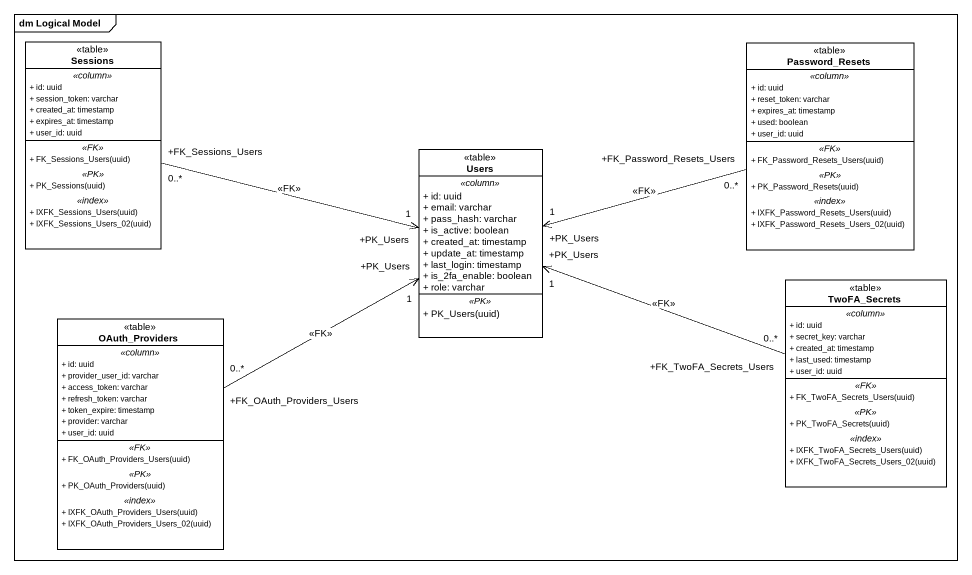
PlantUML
@startuml
mainframe dm Logical Model
hide circle
hide empty members
skinparam classAttributeIconSize 0
class Sessions <<table>> {
  .. <<column>> ..
  + id: uuid
  + session_token: varchar
  + created_at: timestamp
  + expires_at: timestamp
  + user_id: uuid
  .. <<FK>> ..
  + FK_Sessions_Users(uuid)
  .. <<PK>> ..
  + PK_Sessions(uuid)
  .. <<index>> ..
  + IXFK_Sessions_Users(uuid)
  + IXFK_Sessions_Users_02(uuid)
}
class Password_Resets <<table>> {
  .. <<column>> ..
  + id: uuid
  + reset_token: varchar
  + expires_at: timestamp
  + used: boolean
  + user_id: uuid
  .. <<FK>> ..
  + FK_Password_Resets_Users(uuid)
  .. <<PK>> ..
  + PK_Password_Resets(uuid)
  .. <<index>> ..
  + IXFK_Password_Resets_Users(uuid)
  + IXFK_Password_Resets_Users_02(uuid)
}
class Users <<table>> {
  .. <<column>> ..
  + id: uuid
  + email: varchar
  + pass_hash: varchar
  + is_active: boolean
  + created_at: timestamp
  + update_at: timestamp
  + last_login: timestamp
  + is_2fa_enable: boolean
  + role: varchar
  .. <<PK>> ..
  + PK_Users(uuid)
}
class TwoFA_Secrets <<table>> {
  .. <<column>> ..
  + id: uuid
  + secret_key: varchar
  + created_at: timestamp
  + last_used: timestamp
  + user_id: uuid
  .. <<FK>> ..
  + FK_TwoFA_Secrets_Users(uuid)
  .. <<PK>> ..
  + PK_TwoFA_Secrets(uuid)
  .. <<index>> ..
  + IXFK_TwoFA_Secrets_Users(uuid)
  + IXFK_TwoFA_Secrets_Users_02(uuid)
}
class OAuth_Providers <<table>> {
  .. <<column>> ..
  + id: uuid
  + provider_user_id: varchar
  + access_token: varchar
  + refresh_token: varchar
  + token_expire: timestamp
  + provider: varchar
  + user_id: uuid
  .. <<FK>> ..
  + FK_OAuth_Providers_Users(uuid)
  .. <<PK>> ..
  + PK_OAuth_Providers(uuid)
  .. <<index>> ..
  + IXFK_OAuth_Providers_Users(uuid)
  + IXFK_OAuth_Providers_Users_02(uuid)
}
Sessions "+FK_Sessions_Users\n0..*" -right-> "+PK_Users\n1" Users : <<FK>>
Password_Resets "+FK_Password_Resets_Users\n0..*" -left-> "+PK_Users\n1" Users : <<FK>>
TwoFA_Secrets "+FK_TwoFA_Secrets_Users\n0..*" -left-> "+PK_Users\n1" Users : <<FK>>
OAuth_Providers "+FK_OAuth_Providers_Users\n0..*" -right-> "+PK_Users\n1" Users : <<FK>>
@enduml
